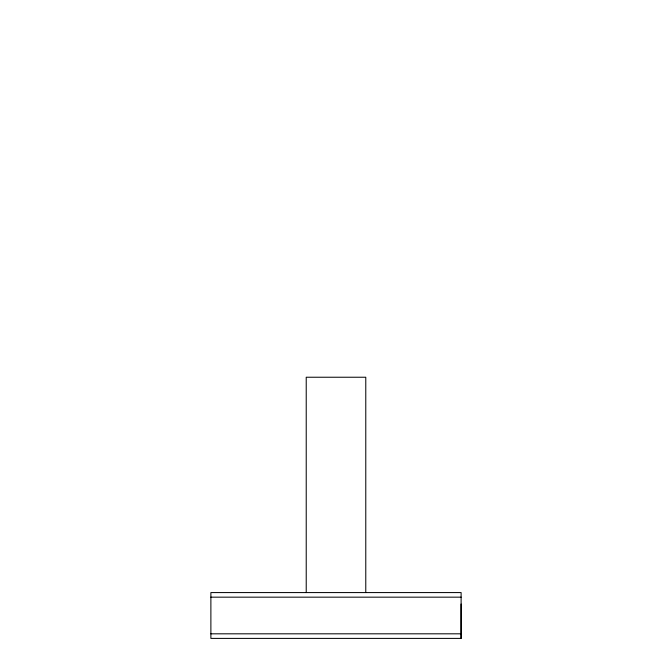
<?xml version="1.0" encoding="UTF-8"?>
<svg xmlns="http://www.w3.org/2000/svg" width="672" height="672" viewBox="0 0 672 672"><rect width="100%" height="100%" fill="white"/><g stroke="black" fill="none" stroke-linecap="round" stroke-linejoin="round"><path stroke-width="1.01" d="M461.11 633.814L461.118 592.578L210.882 592.578L210.882 638.4L461.11 638.4L461.11 633.814L210.882 633.822M210.882 597.164L461.118 597.164M461.093 604.036L461.093 638.4M365.778 592.578L365.778 377.236L306.222 377.236L306.222 592.578"/></g></svg>
